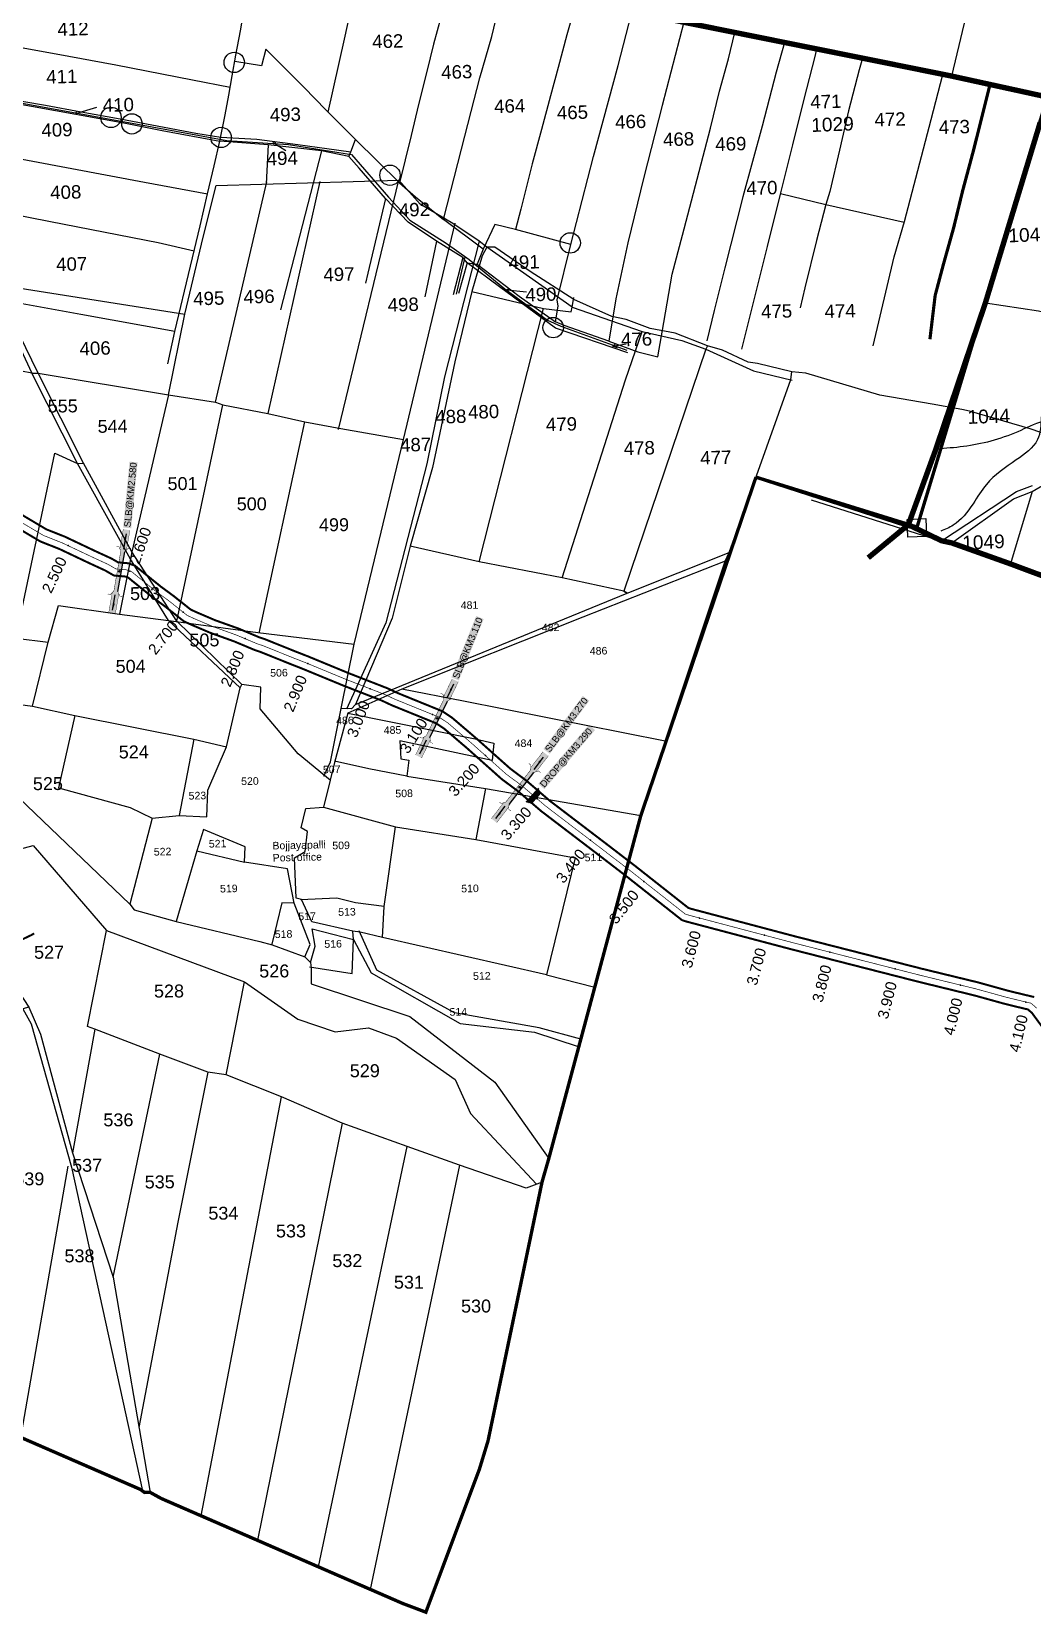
# Model space of a CAD drawing. Header units: inches. Extents: x 191726 to 254104, y 1600078 to 1621862.
# Drawn here: x 200696 to 202180, y 1609280 to 1611626 of the extents above; entities that cross this region are included whole.
import ezdxf
from ezdxf.enums import TextEntityAlignment as Align

# ---------------------------------------------------------------- set-up
doc = ezdxf.new("R2010")
doc.units = ezdxf.units.IN
doc.header["$LTSCALE"] = 15
doc.header["$MEASUREMENT"] = 0
doc.linetypes.add('ACAD_ISO02W100', pattern=[15, 12, -3])
doc.linetypes.add('HIDDEN2', pattern=[0.1875, 0.125, -0.0625])
for name, color, linetype in [('BOUNDRY STONES', 240, 'Continuous'), ('CANAL1', 7, 'Continuous'), ('CS', 134, 'Continuous'), ('CSMark', 72, 'Continuous'), ('PLOT', 7, 'Continuous'), ('PLOT NO', 7, 'Continuous'), ('PLOTS', 7, 'Continuous'), ('PLOTS NO', 7, 'Continuous'), ('ROADS', 1, 'Continuous'), ('STREAM', 4, 'Continuous'), ('STRUCTURE', 5, 'Continuous'), ('text2', 7, 'Continuous'), ('VILLAGE BOUNDARY STONES', 1, 'Continuous'), ('VILLAGE BOUNDAY', 5, 'Continuous'), ('VILLAGE BOUNDRY', 5, 'Continuous')]:
    doc.layers.add(name, color=color, linetype=linetype)
doc.styles.get("Standard").update_dxf_attribs({"font": 'arial.ttf'})
doc.dimstyles.get("Standard").update_dxf_attribs({"dimtxt": 0.18, "dimasz": 0.18, "dimexe": 0.18, "dimexo": 0.0625, "dimgap": 0.09, "dimtad": 0, "dimtih": 1, "dimtoh": 1, "dimdec": 4, "dimzin": 0, "dimdsep": 46, "dimtxsty": 'Standard', "dimcen": 0.09, "dimadec": 0, "dimazin": 0, "dimtfac": 1, "dimtdec": 4, "dimtofl": 0, "dimtmove": 0, "dimatfit": 3, "dimfxl": 1, "dimtolj": 1, "dimtzin": 0, "dimarcsym": 0})

# ---------------------------------------------------------------- blocks, each defined once
blk = doc.blocks.new('DROP')
h = blk.add_hatch()
h.set_pattern_fill('ANSI31', color=1, scale=10, angle=45)
h.set_pattern_definition([(90, (-324.4107, -25.7687), (-1.25, 0), [])])
h.paths.add_polyline_path([(-9.9, -4.3), (-13.8, 4.1), (13.8, 4.1), (10.2, -4.3)])
at = {"layer": 'STRUCTURE', "color": 5, "const_width": 0.49}
blk.add_lwpolyline([(-9.9, -4.3), (-13.8, 4.1), (13.8, 4.1), (10.2, -4.3), (-9.9, -4.3)], dxfattribs=at)
at = {"layer": 'STRUCTURE', "color": 5}
blk.add_circle((0, 0), 1.33, dxfattribs=at)
blk = doc.blocks.new('SLB')
at = {"layer": 'STRUCTURE'}
h = blk.add_hatch(dxfattribs=at)
h.set_pattern_fill('DOTS', color=6, scale=20, angle=320.3722, style=0)
h.set_pattern_definition([(320.372247934, (-159.4327, -72.9564), (1.2786241598, 0.5641323054), [0, -1.25])])
h.paths.add_polyline_path([(769699.5, 1706871.1), (769699.5, 1706861.1), (769729.1, 1706861.1), (769732.1, 1706863.1), (769792.1, 1706863.1), (769795.1, 1706861.1), (769824.7, 1706861.1), (769824.7, 1706871.1), (769795.1, 1706871.1), (769792.1, 1706869.1), (769732.1, 1706869.1), (769729.1, 1706871.1)])
at = {"layer": 'STRUCTURE', "color": 6, "const_width": 0.628}
for points in [[(769726.1, 1706877.1), (769726.1, 1706873.1), (769732.1, 1706869.1), (769792.1, 1706869.1), (769798.1, 1706873.1), (769798.1, 1706877.1)], [(769726.1, 1706855.1), (769726.1, 1706859.1), (769732.1, 1706863.1), (769792.1, 1706863.1), (769798.1, 1706859.1), (769798.1, 1706855.1)]]:
    blk.add_lwpolyline(points, dxfattribs=at)
at = {"layer": 'STRUCTURE', "color": 6, "linetype": 'ACAD_ISO02W100', "ltscale": 0.5, "const_width": 0.5}
for points in [[(769699.5, 1706871.1), (769729.1, 1706871.1)], [(769699.5, 1706861.1), (769729.1, 1706861.1)], [(769795.1, 1706871.1), (769824.7, 1706871.1)], [(769795.1, 1706861.1), (769824.7, 1706861.1)]]:
    blk.add_lwpolyline(points, dxfattribs=at)
at = {"layer": 'STRUCTURE', "color": 6}
blk.add_lwpolyline([(769732.1, 1706863.1), (769792.1, 1706863.1)], dxfattribs=at)
blk.add_lwpolyline([(769732.1, 1706863.1), (769792.1, 1706863.1)], dxfattribs=at)
at = {"layer": 'STRUCTURE', "color": 0}
blk.add_circle((769762.1, 1706866.1), 1.24, dxfattribs=at)
for points in [[(769703.8, 1706866), (769726.7, 1706866)], [(769818.6, 1706865.8), (769795.7, 1706865.8)]]:
    blk.add_leader(points, dimstyle='Standard', override={"dimasz": 10, "dimgap": 0.09, "dimtad": 0}, dxfattribs=at)

msp = doc.modelspace()

# ---------------------------------------------------------------- linework, layer by layer
at = {"layer": 'BOUNDRY STONES', "color": 1}
for centre in [(200996.4, 1611580.3), (200813.6, 1611498.8), (200844.6, 1611489.2), (200976.8, 1611469.1), (201227.4, 1611413), (201494.7, 1611312.7), (201469.4, 1611187.2)]:
    msp.add_circle(centre, 15.1, dxfattribs=at)
at = {"layer": 'CANAL1', "color": 200, "const_width": 3}
for points in [[(200669.3, 1610893.7), (200709, 1610870.2), (200737.2, 1610859.1), (200781.9, 1610837.9), (200805.1, 1610827.2), (200817.8, 1610819.9), (200828.4, 1610818.9), (200834.7, 1610818.3), (200839.2, 1610816.7), (200843.7, 1610813), (200875.4, 1610787.4), (200893.9, 1610773.9), (200921.3, 1610752.2), (200932, 1610747.2), (200960.6, 1610735), (200996.2, 1610722.2), (201026.5, 1610709.5), (201035.1, 1610706.6), (201081.4, 1610688), (201098.7, 1610681.2), (201157.9, 1610656.8), (201215.4, 1610634.4), (201230.1, 1610627.5), (201295.6, 1610600.9), (201307.3, 1610593.2), (201341.2, 1610564.3), (201393.2, 1610518), (201417.3, 1610500.1), (201451.7, 1610470.6), (201536.8, 1610405.7), (201579, 1610373.3), (201660.4, 1610309.1), (201667.7, 1610306.8), (201821.7, 1610266.1), (202010.8, 1610217.8), (202094, 1610197.5), (202139.5, 1610184.9), (202163.3, 1610179.1), (202173.5, 1610176.7), (202179.4, 1610171.7), (202220.4, 1610115.8)], [(200679.4, 1610911), (200717.8, 1610888.2), (200745.1, 1610877.4), (200790.3, 1610856), (200814.3, 1610845), (200824, 1610839.4), (200830.2, 1610838.8), (200838.9, 1610838), (200849.2, 1610834.4), (200856.4, 1610828.5), (200887.6, 1610803.3), (200906, 1610789.8), (200931.9, 1610769.3), (200940.2, 1610765.5), (200967.9, 1610753.6), (201003.5, 1610740.9), (201033.5, 1610728.2), (201041.9, 1610725.4), (201088.8, 1610706.6), (201106.2, 1610699.8), (201165.3, 1610675.4), (201223.3, 1610652.8), (201238.1, 1610645.9), (201305, 1610618.7), (201319.3, 1610609.2), (201354.4, 1610579.3), (201405.9, 1610533.5), (201429.8, 1610515.7), (201464.2, 1610486.1), (201548.9, 1610421.6), (201591.3, 1610389.1), (201670, 1610327.1), (201673.4, 1610326), (201826.7, 1610285.4), (202015.6, 1610237.2), (202099.1, 1610216.9), (202144.5, 1610204.3), (202168, 1610198.6), (202182.9, 1610195.1)], [(200675.5, 1610277.4), (200695, 1610286.7), (200699.7, 1610289.3)]]:
    msp.add_lwpolyline(points, dxfattribs=at)
at = {"layer": 'CANAL1', "color": 1, "linetype": 'HIDDEN2', "ltscale": 4, "const_width": 1}
msp.add_lwpolyline([(200674.3, 1610902.4), (200713.4, 1610879.2), (200741.2, 1610868.2), (200786.1, 1610847), (200809.7, 1610836.1), (200820.9, 1610829.6), (200829.3, 1610828.8), (200836.8, 1610828.2), (200844.2, 1610825.6), (200850, 1610820.7), (200881.5, 1610795.4), (200900, 1610781.9), (200926.6, 1610760.7), (200936.1, 1610756.3), (200964.3, 1610744.3), (200999.8, 1610731.5), (201030, 1610718.8), (201038.5, 1610716), (201085.1, 1610697.3), (201102.5, 1610690.5), (201161.6, 1610666.1), (201219.4, 1610643.6), (201234.1, 1610636.7), (201300.3, 1610609.8), (201313.3, 1610601.2), (201347.8, 1610571.8), (201399.5, 1610525.7), (201423.5, 1610507.9), (201457.9, 1610478.4), (201542.9, 1610413.6), (201585.2, 1610381.2), (201665.2, 1610318.1), (201670.6, 1610316.4), (201824.2, 1610275.8), (202013.2, 1610227.5), (202096.5, 1610207.2), (202142, 1610194.6), (202165.6, 1610188.9), (202178.2, 1610185.9), (202186.7, 1610178.5)], dxfattribs=at)
at = {"layer": 'CS'}
for p in [(200750, 1610864.1), (200841.7, 1610826.5), (200920.7, 1610765.4), (201012.4, 1610726.3), (201105.3, 1610689.3), (201198, 1610651.9), (201290.4, 1610613.8), (201369, 1610552.9), (201445.7, 1610488.9), (201524.7, 1610427.5), (201603.9, 1610366.4), (201686.3, 1610312.2), (201783, 1610286.7), (201879.8, 1610261.6), (201976.7, 1610236.9), (202073.7, 1610212.8), (202170.5, 1610187.7)]:
    msp.add_point(p, dxfattribs=at)
at = {"layer": 'PLOT'}
for points in [[(202100.3, 1611728.1), (202060, 1611560.1)], [(202110.5, 1611224), (202189.3, 1611212), (202263.4, 1611193.7), (202235.6, 1611117.1), (202377.3, 1611056.3), (202413.4, 1611046), (202449.5, 1611047.7), (202454.6, 1611041.1), (202481.8, 1611032.3), (202533.7, 1611015.4), (202548.2, 1611010.4), (202617, 1610985.7), (202674.6, 1610950.7), (202734.9, 1610920.1), (202866.7, 1610870), (202887.3, 1610861.7), (202937.4, 1610846.7), (203022, 1610820.8), (203073.3, 1610815.9), (203194.8, 1610801.5), (203329.7, 1610778.2)], [(202060.6, 1610868.1), (202152.1, 1610933.4), (202179.9, 1610944.5), (202249.7, 1610984.8)], [(202045.3, 1610871.4), (202156.6, 1610944.5), (202180.4, 1610953.3)], [(202179.9, 1610944.5), (202147.5, 1610837.1)]]:
    msp.add_lwpolyline(points, dxfattribs=at)
at = {"layer": 'PLOTS', "color": 0}
for points in [[(200898, 1611133.4), (200908.4, 1611181.6), (200931.7, 1611278.1), (200945.7, 1611338.3), (200956.9, 1611385.6), (200966.6, 1611427), (200975.1, 1611463.6), (200982.9, 1611502.6), (200988.4, 1611531.8), (200993.5, 1611560.4), (200998.8, 1611590.8), (201005.5, 1611627.1), (201013.2, 1611669.6), (201020.6, 1611710), (201028.4, 1611746.4), (201041.6, 1611815.7), (201042, 1611818.2)], [(201135.8, 1611506.7), (201160, 1611614.8), (201172.5, 1611671), (201190.5, 1611751.4), (201191.6, 1611757.9)], [(201318.6, 1611710.6), (201313.6, 1611690.7), (201302.7, 1611647), (201291.7, 1611607.4), (201281.8, 1611566.8), (201269.9, 1611517.9), (201258.7, 1611472), (201249.9, 1611435.8), (201241.6, 1611401.7), (201176.3, 1611465.9)], [(201241.6, 1611401.7), (201265.1, 1611381.1), (201306.8, 1611347.4), (201333.5, 1611451.5), (201347.7, 1611507.3), (201360.4, 1611557.3), (201378.2, 1611618.9), (201390.5, 1611668), (201394.5, 1611682.4)], [(201501.9, 1611664.8), (201489.9, 1611620.9), (201476.9, 1611572.8), (201465.4, 1611530.6), (201451.9, 1611480.8), (201438.1, 1611430), (201421.3, 1611363), (201413.6, 1611332.4), (201383, 1611340.1), (201365.8, 1611303.5), (201306.8, 1611347.4)], [(201495.8, 1611310.6), (201529.4, 1611440.8), (201565.9, 1611575.8), (201585.4, 1611652.3)], [(200511.6, 1611632.9), (200622.3, 1611612.9), (200732.4, 1611593), (200820.7, 1611576.7), (200934.7, 1611554.6), (200990.4, 1611543.4)], [(201663.2, 1611639.8), (201631.2, 1611516.4), (201603.9, 1611410), (201580.2, 1611312.7), (201562.5, 1611230), (201551.9, 1611166.9), (201485.9, 1611190.6), (201473, 1611196)], [(201551.9, 1611166.9), (201595.2, 1611151.4), (201624.5, 1611143.7), (201633.5, 1611194.7), (201646, 1611266.3), (201661.2, 1611324.3), (201674.6, 1611375), (201689, 1611429.9), (201702.9, 1611482.6), (201716, 1611537.9), (201729.3, 1611585.5), (201738.9, 1611624.6)], [(200498.3, 1611558), (200591.8, 1611540.5), (200649.1, 1611528.5), (200716.7, 1611517), (200769.2, 1611506.8), (200827.4, 1611496.8), (200939.6, 1611475.4), (200976.3, 1611469.5), (201029.8, 1611466.3), (201090.7, 1611458.8), (201133.5, 1611452.6), (201169.1, 1611447.5), (201176.3, 1611465.9), (201153, 1611489.4), (201132.4, 1611510.2), (201099.9, 1611543), (201065.1, 1611578.2), (201043.4, 1611600.1), (201036.6, 1611575.3), (200997.2, 1611581.4)], [(201812.6, 1611609.8), (201800.4, 1611565.9), (201779.5, 1611485.6), (201750.7, 1611381.2), (201724.2, 1611275.9), (201708.2, 1611212.5), (201697.3, 1611167.5)], [(201749.1, 1611155.2), (201787.2, 1611307.5), (201806.7, 1611385.1), (201825, 1611458.3), (201841.4, 1611523.9), (201858.3, 1611591.1), (201860.6, 1611600.2)], [(201928.1, 1611586.6), (201923.5, 1611569.1), (201907.6, 1611508.7), (201893.9, 1611450.1), (201879.6, 1611389.1), (201873.7, 1611369.8), (201859.9, 1611316.5), (201842.6, 1611246), (201835.9, 1611216.4)], [(200497, 1611552.5), (200596, 1611532.9), (200695.6, 1611515.3), (200832.8, 1611490.6), (200889.5, 1611479.4), (200975.1, 1611463.6)], [(201944.1, 1611160.3), (201975.3, 1611292), (201990.3, 1611344.4), (202030, 1611495.9), (202047.5, 1611562.6)], [(200505.7, 1611469.2), (200639.2, 1611444.6), (200863.5, 1611402.7), (200956.9, 1611385.6)], [(201166.3, 1611440.6), (201126, 1611449.4), (201046.8, 1611458.1), (200975.1, 1611463.6)], [(201046.8, 1611458.1), (201043.8, 1611400.1), (201043.8, 1611400.1), (201043.8, 1611400.1), (201043.8, 1611400.1)], [(201126, 1611449.4), (201089.3, 1611307.5), (201065, 1611213.7)], [(201220.9, 1611378.4), (201181.6, 1611423.3), (201166.3, 1611440.6), (201169.1, 1611447.5)], [(201806.8, 1611385.8), (201873.7, 1611369.8), (201990.1, 1611343.5)], [(200571.9, 1611374.1), (200743.9, 1611340.6), (200883.4, 1611313.5), (200937, 1611301.1)], [(201296.6, 1611315.3), (201254.3, 1611343.4), (201220.9, 1611378.4), (201194.7, 1611267.9), (201191.1, 1611252.9)], [(201335.3, 1611290.9), (201296.6, 1611315.3), (201279, 1611232.8)], [(201419.2, 1611233.8), (201473, 1611196), (201476.8, 1611219.2), (201475.2, 1611228.4), (201495.8, 1611310.6), (201413.6, 1611332.4)], [(201341.8, 1611283), (201335.3, 1611290.9), (201321.3, 1611236)], [(201365.8, 1611303.5), (201356.9, 1611281.5), (201419.2, 1611233.8)], [(201341.8, 1611283), (201329.1, 1611238)], [(201389.6, 1611247.7), (201341.8, 1611283), (201356.9, 1611281.5)], [(201580.1, 1611149.6), (201472.9, 1611186.3), (201389.6, 1611247.7)], [(200908.4, 1611181.6), (200768.7, 1611206.7), (200632.2, 1611231.3)]]:
    msp.add_lwpolyline(points, dxfattribs=at)
at = {"layer": 'PLOTS'}
for points in [[(200641, 1611251.7), (200923.3, 1611207.3), (200950.4, 1611321.2), (200969.4, 1611398), (201240.4, 1611405.9)], [(200968.6, 1611076.9), (201044.5, 1611403.2)], [(201123.1, 1611403.8), (201046.1, 1611060.1)], [(201151, 1611036.1), (201240.4, 1611405.9)], [(202286.3, 1610999.6), (202176.8, 1611037.4), (202086.8, 1611063.2), (202075.7, 1611066), (202031.7, 1611073.8), (201953.9, 1611087.2), (201844, 1611119.6), (201823.3, 1611121.9), (201772.5, 1611134.2), (201758.7, 1611136.1), (201720.7, 1611154), (201698.3, 1611160.4), (201650.4, 1611178.9), (201613.5, 1611185.8), (201577.9, 1611199), (201556.4, 1611203.6), (201499.9, 1611228.8), (201435.5, 1611270.3), (201383.1, 1611306.6), (201370.9, 1611306.6), (201359.9, 1611315.3), (201320.4, 1611341.7), (201272.1, 1611370.4), (201240.4, 1611405.9)], [(200634.1, 1611252.6), (200696.3, 1611119.8), (200665.7, 1611125.5), (200662, 1611009), (200531.2, 1611018.7), (200505, 1611129.2), (200466.2, 1611320.9), (200463.8, 1611338.6)], [(201138.5, 1610516.7), (201091.1, 1610555.4), (201034.9, 1610622.2), (201036, 1610654.3), (201007.8, 1610658.3), (200911.1, 1610752.3), (200844.4, 1610855.1), (200773, 1610986.4), (200705.6, 1611119.9), (200641, 1611251.7)], [(201348.8, 1611240.6), (201455.3, 1611215.6)], [(201497.5, 1611217.6), (201499.9, 1611231.8), (201499.9, 1611231.8)], [(200899, 1611087.6), (200923.3, 1611207.3)], [(201497.5, 1611217.6), (201601.6, 1611181.3)], [(201601.6, 1611181.3), (201660.3, 1611167.9), (201695.8, 1611155.4), (201766.3, 1611123.4), (201823.7, 1611109.5)], [(200613.8, 1610736.3), (200672.5, 1610726.9), (200720.2, 1610721.1), (200735.8, 1610775.5), (200826.4, 1610762.6), (200898.9, 1610753.1), (200842.3, 1610844), (200763.7, 1610985.6), (200696.3, 1611119.8)], [(200899, 1611087.6), (200844.4, 1610855.1), (200842.3, 1610844), (200826.4, 1610762.6)], [(200672.5, 1610726.9), (200730.2, 1611001.1), (200763.7, 1610985.6), (200773, 1610986.4)], [(201176, 1610628.4), (201404, 1610722.1), (201579, 1610793.5), (201574.3, 1610796.4), (201579, 1610793.5), (201730.4, 1610853.9)], [(201724.3, 1610841.1), (201513.4, 1610758), (201244.9, 1610651.3), (201164.7, 1610615.9), (201144.9, 1610542.9), (201138.5, 1610516.7), (201128.9, 1610476.6), (201235.8, 1610447.4), (201354.7, 1610428.6), (201502, 1610401.3), (201459.6, 1610228), (201531.3, 1610209.9)], [(201005.3, 1610653.2), (200898.9, 1610753.1), (200910.5, 1610751.9), (201031.3, 1610735.4), (201174.1, 1610718.3)], [(200697.3, 1610626.1), (200720.2, 1610721.1)], [(201635.4, 1610574.5), (201336.6, 1610633.8), (201244.9, 1610651.3)], [(200759.8, 1610612.1), (200735.8, 1610505.3), (200842.2, 1610475.8), (200874.9, 1610460.4), (200914.7, 1610464.2), (200955.8, 1610462.2), (200957.4, 1610501.7), (200984.9, 1610566)], [(201129.5, 1610522.4), (201139, 1610543.5), (201155, 1610622.8)], [(201164.7, 1610615.9), (201353.8, 1610577.9), (201381.6, 1610571.1), (201378.8, 1610545.8), (201241.9, 1610574.9), (201243.5, 1610547.9), (201255.1, 1610546.1), (201252.2, 1610522.4), (201195.8, 1610533.4), (201144.9, 1610544.5)], [(200936.6, 1610577.4), (200914.7, 1610464.2)], [(201252.2, 1610522.4), (201369, 1610504.1), (201599.4, 1610464)], [(201369, 1610504.1), (201354.7, 1610428.6)], [(201459.6, 1610228), (201216.2, 1610283.1), (201183, 1610291.1), (201172.5, 1610292.9), (201111.3, 1610306.6), (201095.9, 1610339.4), (201088.3, 1610341.5), (201086, 1610401.2), (201101.8, 1610410.9), (201105, 1610440.4), (201095.8, 1610445.7), (201102.4, 1610474.7), (201128.9, 1610476.6)], [(200874.9, 1610460.4), (200841.6, 1610332.5)], [(201216.2, 1610283.1), (201218.6, 1610329.2), (201235.8, 1610447.4)], [(201085.2, 1610334.3), (201075.5, 1610385.3), (201011.7, 1610395.2), (201012.6, 1610417.9), (200951, 1610443.4), (200940.7, 1610411.6), (200910.1, 1610307.1)], [(200940.7, 1610411.6), (201011.7, 1610395.2)], [(201218.6, 1610329.2), (201176.1, 1610334.9), (201148.7, 1610341.6), (201094.5, 1610339)]]:
    msp.add_lwpolyline(points, dxfattribs=at)
at = {"layer": 'PLOTS NO', "color": 0}
for points in [[(200761.3, 1611504.6), (200792.6, 1611514)], [(200762.1, 1611507.4), (200761.3, 1611504.6), (200765.5, 1611505.2)], [(201055.5, 1611458.4), (201054.1, 1611461.4), (201058.3, 1611461)], [(201054.1, 1611461.4), (201073.1, 1611449.5)], [(201698.3, 1611160.4), (201695.8, 1611155.4), (201574.3, 1610796.4), (201482.9, 1610816.2), (201359.6, 1610840), (201257.4, 1610863.4), (201230.8, 1610756.5), (201176, 1610628.4), (201170.2, 1610622), (201155, 1610622.8), (201174.1, 1610718.3), (201247.6, 1611021.2), (201324.3, 1611342)], [(201359.9, 1611315.3), (201308.4, 1611114.4), (201281.8, 1610985.5), (201221.3, 1610749.5), (201163.1, 1610621.5)], [(201370.9, 1611306.6), (201364, 1611293.5), (201348.8, 1611240.6), (201323.7, 1611136.3), (201290.2, 1610979.7), (201257.4, 1610863.4)], [(201359.6, 1610840), (201455.3, 1611215.6), (201495.9, 1611210.5), (201497.5, 1611217.6), (201370.9, 1611306.6)], [(201403.9, 1611241.9), (201400.8, 1611243.4), (201403, 1611244.8)], [(201400.8, 1611243.4), (201429.8, 1611240.1)], [(201482.9, 1610816.2), (201576.9, 1611109.9), (201601.6, 1611181.3)], [(201558.1, 1611159.7), (201577.7, 1611163.2)], [(201565, 1611157.2), (201558.1, 1611159.7), (201561.6, 1611162.7)], [(200653.6, 1610512.6), (200841.6, 1610332.5), (200848.1, 1610324.2), (200910.1, 1610307.1), (201034.3, 1610277.6), (201052.4, 1610272.6), (201100.9, 1610254.9), (201109.7, 1610246.1), (201110.5, 1610238.6), (201110.7, 1610214.7), (201256.7, 1610166.3), (201382.8, 1610068.7), (201463, 1609956), (201506.5, 1610121.9), (201510.2, 1610132.4), (201531.3, 1610209.9), (201599.4, 1610464), (201635.4, 1610574.5), (201724.3, 1610841.1), (201730.4, 1610853.9), (201821.8, 1611110.2), (201823.3, 1611121.9)], [(200696.3, 1611119.8), (200705.6, 1611119.9), (200899, 1611087.6), (200968.6, 1611076.9), (200979.5, 1611072.9), (201046.1, 1611060.1), (201100.9, 1611047.5), (201154.3, 1611037.5), (201247.6, 1611021.2)], [(200911.1, 1610752.3), (200979.5, 1611072.9)], [(201033.2, 1610734.4), (201100.9, 1611047.5)], [(200617.9, 1610638.1), (200627.2, 1610635.4), (200697.3, 1610626.1), (200759.8, 1610612.1), (200936.6, 1610577.4), (200984.9, 1610566), (201005.3, 1610653.2), (201007.8, 1610658.3)], [(200394.5, 1609703.9), (200485.3, 1610119.6), (200496.6, 1610192.5), (200679.6, 1610177.5), (200682.6, 1610177.6), (200637.3, 1610252.6), (200626, 1610393), (200632.8, 1610397.1), (200664.8, 1610411), (200698.1, 1610419.8), (200806.9, 1610293.8), (200951.7, 1610239.7), (201011.6, 1610217.6), (201090.5, 1610162.2), (201146, 1610143.4), (201195.6, 1610149.3), (201237.2, 1610134), (201324.3, 1610073.1), (201347, 1610022.5), (201444.7, 1609917.7)], [(200632.8, 1610397.1), (200640.5, 1610303.6), (200646, 1610249.8), (200691.8, 1610180), (200682.6, 1610177.6), (200695.4, 1610155.4), (200754.9, 1609943), (200860.4, 1609463)], [(201100.9, 1610254.9), (201108.8, 1610273.1), (201085.2, 1610334.3), (201066.8, 1610334.8), (201052.2, 1610273.6)], [(201452.9, 1609920.9), (201452.9, 1609920.9), (201429.2, 1609911.6), (201330.5, 1609945.9), (201252.9, 1609973.5), (201156.6, 1610008.1), (201066.3, 1610047.1), (200984.2, 1610080), (200957.4, 1610083.9), (200886, 1610110.2), (200789.4, 1610147.3), (200778.6, 1610151.6), (200806.9, 1610293.8)], [(201108.2, 1610240), (201171.2, 1610229.8), (201173.5, 1610280.3), (201172.5, 1610292.9)], [(201109.7, 1610246.1), (201116.3, 1610270.5), (201111.8, 1610296.1), (201173.5, 1610280.3), (201199.3, 1610231.1), (201331.5, 1610155.9), (201441.9, 1610142.9), (201506.5, 1610121.9)], [(201510.2, 1610132.4), (201448.4, 1610149.4), (201323.1, 1610171.6), (201208.1, 1610234.9), (201181.7, 1610293.1)], [(200984.2, 1610080), (201011.6, 1610217.6)], [(200691.8, 1610180), (200708.8, 1610140), (200756.3, 1609964.1), (200816.8, 1609779.7), (200871.6, 1609461)], [(200789.4, 1610147.3), (200756.3, 1609964.1)], [(200816.8, 1609779.7), (200886, 1610110.2)], [(200957.4, 1610083.9), (200912.5, 1609861.3), (200855.1, 1609557.2)], [(200947.3, 1609426.2), (201066.3, 1610047.1)], [(201156.6, 1610008.1), (201030.7, 1609389.9)], [(201121.3, 1609350.6), (201252.9, 1609973.5)], [(200680.1, 1609542.2), (200750.2, 1609944.2)], [(201330.5, 1609945.9), (201198.1, 1609317.2)]]:
    msp.add_lwpolyline(points, dxfattribs=at)
at = {"layer": 'ROADS', "color": 1}
for points in [[(200368.3, 1611689.6), (200390.6, 1611599.4), (200398.8, 1611563.1), (200450.5, 1611555.9), (200493.2, 1611551.6), (200493.6, 1611555.9), (200594.5, 1611535.9), (200744.5, 1611508.5), (200874.8, 1611484.7), (200985.4, 1611464.5), (201076.9, 1611458.5), (201170.2, 1611443.6), (201225.4, 1611380.8), (201256.7, 1611346.7), (201310.9, 1611312.2), (201344.9, 1611288.2), (201397.8, 1611244.8), (201460.9, 1611198.2), (201480.6, 1611189.5), (201578.7, 1611153.8)], [(201326, 1611236.7), (201339.1, 1611292.2)]]:
    msp.add_lwpolyline(points, dxfattribs=at)
at = {"layer": 'STREAM'}
for points in [[(202131.5, 1611829.8), (202156.8, 1611817.1), (202188.1, 1611809.7), (202224.4, 1611801.8), (202255, 1611795), (202319.1, 1611804.4), (202390.4, 1611805.3), (202489.5, 1611791.9), (202530.2, 1611783), (202607.7, 1611782.9), (202657.1, 1611772.5), (202746.5, 1611753.1), (202780, 1611743.1), (202834.4, 1611731), (202899.1, 1611710.6), (202960.2, 1611669.6), (203004, 1611628.6), (203070.2, 1611569.9), (203142.7, 1611527.9), (203237.9, 1611519.3), (203276.9, 1611504.1), (203293.8, 1611499.8), (203328.9, 1611507.4), (203357.4, 1611507.9), (203371.8, 1611518.4), (203401.4, 1611524.5), (203440.5, 1611521.7), (203475.3, 1611489), (203502.5, 1611443), (203537.9, 1611410.3), (203648.8, 1611310.2), (203661.2, 1611264.2), (203713.9, 1611214.9), (203813.5, 1611174.8), (203860.4, 1611133.3), (203952.2, 1611105.8), (204068.2, 1611104.8), (204130.8, 1611105.4), (204152.4, 1611139.7), (204194.3, 1611146.3), (204224.9, 1611107.9), (204229.3, 1611060.9), (204230.2, 1611021.3)], [(202409.3, 1611038.8), (202396.9, 1611050.2), (202334.6, 1611069.6), (202289.5, 1611031.1), (202233.2, 1611050.7), (202158.5, 1611032.9), (202078, 1611010.9), (202038.4, 1611007.3)], [(202193.3, 1611055.1), (202187.7, 1611021.2), (202156.2, 1610991.2), (202112, 1610954.7), (202092.2, 1610926.2), (202062.7, 1610894.3), (202044.2, 1610885.6)]]:
    msp.add_spline(points, degree=3, dxfattribs=at)
at = {"layer": 'text2', "color": 3}
msp.add_lwpolyline([(201852, 1610932), (202784.9, 1610636.3)], dxfattribs=at)
at = {"layer": 'VILLAGE BOUNDARY STONES'}
msp.add_lwpolyline([(201994.4, 1610903), (202021.9, 1610904.1), (202022.9, 1610877.5), (201995.5, 1610876.4)], close=True, dxfattribs=at)
at = {"layer": 'VILLAGE BOUNDAY', "linetype": 'ACAD_ISO02W100', "ltscale": 0.2, "const_width": 8}
for points in [[(202202.4, 1611529), (202060, 1611560.1), (201646.5, 1611643.2)], [(202283.9, 1610786.2), (202147.5, 1610837.1), (202060.6, 1610868.1), (202045.3, 1610871.4), (201996.2, 1610895.1), (201936.7, 1610846.1), (201996.2, 1610895.1), (202036.4, 1611005.4), (202110.5, 1611224), (202191.8, 1611491.4)]]:
    msp.add_lwpolyline(points, dxfattribs=at)
at = {"layer": 'VILLAGE BOUNDAY', "linetype": 'ACAD_ISO02W100', "ltscale": 0.2}
for points in [[(201770.2, 1610965.6, 5, 8, 0), (202008.7, 1610890.2, 5, 5, 0), (202202.4, 1611529, 5, 5, 0), (202060, 1611560.1, 5, 5, 0), (201647.5, 1611642.3, 5, 5, 0)], [(200583.5, 1609584.2, 5, 5, 0), (200701.9, 1609532.8, 5, 5, 0), (200796.7, 1609491.6, 5, 5, 0), (200857.5, 1609465.2, 5, 5, 0), (200863.3, 1609460.8, 5, 5, 0), (200871.6, 1609461, 5, 5, 0), (200888.1, 1609451.9, 5, 5, 0), (200947.3, 1609426.2, 5, 5, 0), (201047.6, 1609382.6, 5, 5, 0), (201149, 1609338.5, 5, 5, 0), (201213.2, 1609310.7, 5, 5, 0), (201246.5, 1609296.2, 5, 5, 0), (201280.6, 1609283.4, 5, 5, 0), (201360, 1609495.3, 5, 5, 0), (201372.8, 1609537.3, 5, 5, 0), (201452.9, 1609920.9, 5, 5, 0), (201463, 1609956, 5, 5, 0), (201599.4, 1610464, 5, 5, 0), (201770.2, 1610965.6, 0, 0, 0)]]:
    msp.add_lwpolyline(points, format="xyseb", dxfattribs=at)
at = {"layer": 'VILLAGE BOUNDRY', "const_width": 4.72}
msp.add_lwpolyline([(202117.3, 1611547.6), (202106, 1611502.2), (202092.4, 1611448.3), (202076.8, 1611390.3), (202063.3, 1611334.8), (202048.6, 1611282.4), (202036, 1611235.1), (202028.2, 1611170)], dxfattribs=at)

# ---------------------------------------------------------------- block references
at = {"rotation": 48.25728754501572}
msp.add_blockref('DROP', (201441, 1610492, 100), dxfattribs=at)
at = {"layer": 'STRUCTURE', "color": 0}
for p, rotation in [((1749974.8, 559130.5, 100), 80.10237611395421), ((1405191.5, 176535.7, 100), 64.2876549720238), ((1080914.6, -42495.7, 100), 52.2900282409781)]:
    msp.add_blockref('SLB', p, dxfattribs=dict(at, rotation=rotation))

# ---------------------------------------------------------------- texts
at = {"layer": 'CSMark', "color": 1}
for s, rotation, p in [('2.600', 70.7828, (200866.3, 1610890.4)), ('2.500', 64.6779, (200741.5, 1610846)), ('2.700', 51.5151, (200908.3, 1610749.8)), ('2.800', 67.1675, (201004.6, 1610707.8)), ('2.900', 67.5791, (201097.6, 1610670.9)), ('3.000', 68.6968, (201190.7, 1610633.3)), ('3.100', 58.0989, (201277.2, 1610606.1)), ('3.200', 48.3118, (201355.7, 1610538)), ('3.300', 49.3338, (201432.7, 1610473.7)), ('3.400', 52.689, (201512.5, 1610411.6)), ('3.500', 51.7644, (201591.5, 1610350.7)), ('3.600', 75.1996, (201681.2, 1610292.9)), ('3.700', 75.1996, (201777.9, 1610267.3)), ('3.800', 75.6837, (201874.8, 1610242.2)), ('3.900', 75.6837, (201971.7, 1610217.5)), ('4.000', 76.2768, (202069, 1610193.3)), ('4.100', 76.658, (202165.9, 1610168.3))]:
    msp.add_text(s, height=16, rotation=rotation, dxfattribs=at).set_placement(p, align=Align.MIDDLE_RIGHT)
at = {"layer": 'PLOT NO'}
for s, p in [('1029', (201883.7, 1611488.5)), ('1043', (202176.1, 1611324.9)), ('1044', (202115.5, 1611055.8)), ('1049', (202107.6, 1610869.5))]:
    msp.add_text(s, height=20.34, rotation=2.2624, dxfattribs=at).set_placement(p, align=Align.MIDDLE_CENTER)
at = {"layer": 'PLOTS NO', "color": 0}
for s, height, rotation, p in [('412', 19.82, 1.6859, (200734.5, 1611619.4)), ('462', 19.82, 1.6859, (201201.3, 1611601.1)), ('463', 19.82, 1.6859, (201303.6, 1611555.6)), ('411', 19.82, 1.6859, (200717.8, 1611548.7)), ('410', 19.82, 1.6859, (200801.7, 1611506.8)), ('464', 19.82, 1.6859, (201382.1, 1611505.1)), ('471', 19.82, 1.6859, (201851.1, 1611511.7)), ('493', 19.82, 1.6859, (201049.4, 1611492.4)), ('465', 19.82, 1.6859, (201475.2, 1611495.6)), ('466', 19.82, 1.6859, (201561.5, 1611481.9)), ('472', 19.82, 1.6859, (201946.3, 1611485.4)), ('409', 19.82, 1.6859, (200710.7, 1611469.7)), ('473', 19.82, 1.6859, (202041.6, 1611474.1)), ('468', 19.82, 1.6859, (201632.6, 1611455.9)), ('469', 19.82, 1.6859, (201710.1, 1611448.9)), ('494', 19.82, 1.6859, (201044.8, 1611427.6)), ('408', 19.82, 1.6859, (200723.7, 1611377.4)), ('470', 19.82, 1.6859, (201756.2, 1611383.7)), ('492', 19.82, 1.6859, (201240.8, 1611351.5)), ('407', 19.82, 1.6859, (200732.5, 1611270.9)), ('491', 19.82, 1.6859, (201403.5, 1611273.7)), ('497', 19.82, 1.6859, (201128.9, 1611255.7)), ('496', 19.82, 1.6859, (201010.4, 1611222.7)), ('490', 19.82, 1.6859, (201428.4, 1611225.9)), ('495', 19.82, 1.6859, (200935.8, 1611220)), ('498', 19.82, 1.6859, (201224.2, 1611210.8)), ('475', 19.82, 1.6859, (201778, 1611200.9)), ('474', 19.82, 1.6859, (201872.2, 1611201.3)), ('476', 19.82, 1.6859, (201570.3, 1611159.4)), ('406', 19.82, 1.6859, (200767.2, 1611146)), ('555', 19.12, 0.279, (200719.7, 1611061.4)), ('488', 19.82, 1.6859, (201294.8, 1611044.8)), ('480', 19.82, 1.6859, (201343.4, 1611052)), ('544', 19.12, 0.279, (200793.8, 1611031.3)), ('479', 19.82, 1.6859, (201458.9, 1611033.5)), ('487', 19.82, 1.6859, (201242.6, 1611003.2)), ('478', 19.82, 1.6859, (201574.3, 1610998.2)), ('477', 19.82, 1.6859, (201687.8, 1610984.1)), ('501', 19.12, 0.279, (200897.5, 1610946.4)), ('500', 19.12, 0.279, (201000.1, 1610916.3)), ('499', 19.12, 0.279, (201122.1, 1610885.4)), ('503', 19.12, 0.279, (200841.9, 1610783.4)), ('505', 19.12, 0.279, (200929.9, 1610714.6)), ('504', 19.12, 0.279, (200820.5, 1610675.6)), ('524', 19.12, 0.279, (200825.1, 1610548.7)), ('525', 19.12, 0.279, (200697.8, 1610501.7)), ('527', 19.12, 0.279, (200699.5, 1610251.8)), ('526', 19.12, 0.279, (201033.5, 1610224)), ('528', 19.12, 0.279, (200877.4, 1610194.3)), ('529', 19.12, 0.279, (201167.8, 1610076.2)), ('536', 19.12, 0.279, (200802.3, 1610003.4)), ('537', 19.12, 0.279, (200755.9, 1609936.1)), ('539', 19.12, 0.279, (200670.2, 1609915.9)), ('535', 19.12, 0.279, (200863.6, 1609911.4)), ('534', 19.12, 0.279, (200958, 1609865.1)), ('533', 19.12, 0.279, (201058.3, 1609838.7)), ('538', 19.12, 0.279, (200744.6, 1609801.8)), ('532', 19.12, 0.279, (201141.9, 1609794.8)), ('531', 19.12, 0.279, (201233.3, 1609762.8)), ('530', 19.12, 0.279, (201332.8, 1609727.4))]:
    msp.add_text(s, height=height, rotation=rotation, dxfattribs=at).set_placement(p)
at = {"layer": 'PLOTS NO'}
for s, height, p in [('481', 11.21, (201332.4, 1610770)), ('482', 11.21, (201452.7, 1610737)), ('486', 11.21, (201523.8, 1610702.3)), ('506', 11.21, (201049.8, 1610669.8)), ('486', 11.21, (201147.6, 1610599)), ('485', 11.21, (201218.2, 1610584.9)), ('484', 11.21, (201412.4, 1610565.3)), ('520', 11.21, (201006.7, 1610509.2)), ('507', 11.21, (201128, 1610526.5)), ('523', 11.21, (200928.8, 1610487.7)), ('508', 11.21, (201235.4, 1610491)), ('521', 11.21, (200958.8, 1610416.5)), ('Bojjayapalli', 11.214, (201053.1, 1610413.8)), ('509', 11.21, (201141.9, 1610413.9)), ('522', 11.21, (200877.2, 1610404.7)), ('Post office', 11.214, (201053.5, 1610395.8)), ('511', 11.21, (201516.2, 1610396.2)), ('519', 11.21, (200975.4, 1610350)), ('510', 11.21, (201333.1, 1610350.1)), ('517', 11.21, (201091.5, 1610308.9)), ('513', 11.21, (201150.6, 1610315.4)), ('518', 11.21, (201056.6, 1610282.5)), ('516', 11.21, (201130.1, 1610268)), ('512', 11.21, (201350.7, 1610220.5)), ('514', 11.21, (201315.8, 1610167.3))]:
    msp.add_text(s, height=height, rotation=1.2942, dxfattribs=at).set_placement(p)
at = {"layer": 'STRUCTURE', "color": 5, "char_height": 10, "attachment_point": 1, "bg_fill": 1, "box_fill_scale": 1.1, "bg_fill_color": 7, "bg_fill_true_color": 16777215, "bg_fill_transparency": 0}
for s, insert, width, rotation in [('SLB@KM2.580', (200832.7, 1610891.9), 96.041, 84.4421), ('SLB@KM3.110', (201319.7, 1610669.5), 96.041, 67.8932), ('SLB@KM3.270', (201456.3, 1610562.9), 96.041, 53.4184), ('DROP@KM3.290', (201448.7, 1610511.2), 113.383, 49.3338)]:
    msp.add_mtext(s, dxfattribs=dict(at, insert=insert, width=width, rotation=rotation))

doc.saveas('drawing.dxf')
